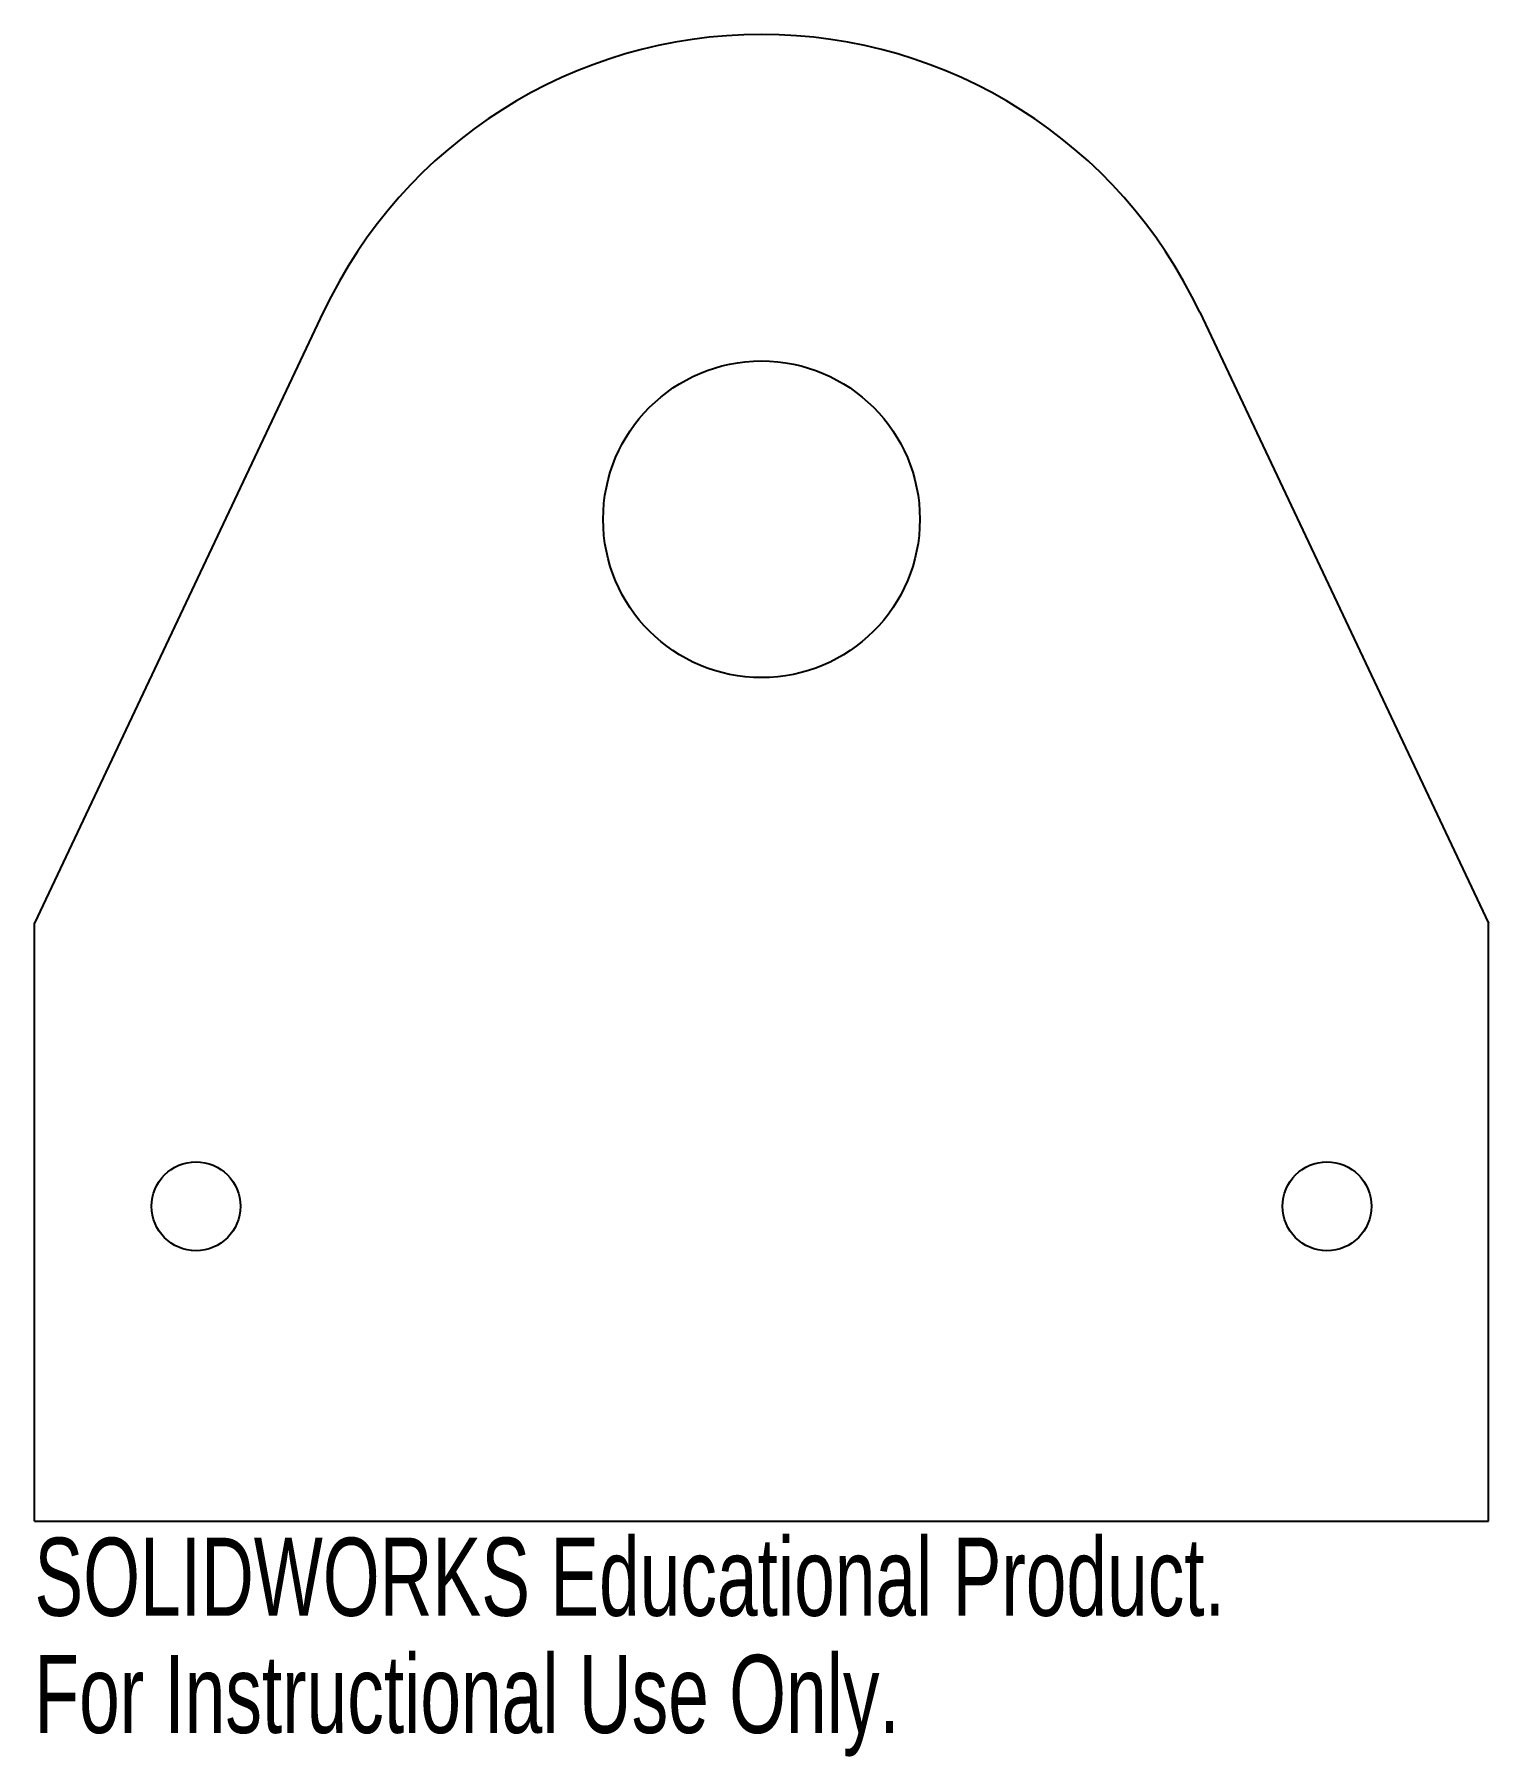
# Model space of a CAD drawing. Header units: millimetres. Extents: x -90 to 0, y -15 to 92.
import ezdxf

# ---------------------------------------------------------------- set-up
doc = ezdxf.new("R2010")
doc.units = ezdxf.units.MM
doc.styles.add('SLDTEXTSTYLE0', font='TXT', dxfattribs={"width": 0.7})

msp = doc.modelspace()

# ---------------------------------------------------------------- linework, layer by layer
at = {"color": 7, "linetype": 'Continuous', "lineweight": 25}
for p, q in [((-72.12, 74.82), (-90, 37)), ((-17.88, 74.82), (0, 37)), ((-90, 0), (-90, 37)), ((0, 0), (0, 37)), ((-90, 0), (0, 0))]:
    msp.add_line(p, q, dxfattribs=at)
for centre, radius in [((-45, 62), 9.8), ((-80, 19.49), 2.75), ((-10, 19.49), 2.75)]:
    msp.add_circle(centre, radius, dxfattribs=at)
msp.add_arc((-45, 62), 30, 25.2997, 154.7003, dxfattribs=at)

# ---------------------------------------------------------------- texts
at = {"color": 7, "linetype": 'Continuous', "char_height": 4.8336, "attachment_point": 1, "style": 'SLDTEXTSTYLE0'}
for s, insert in [('SOLIDWORKS Educational Product.', (-90, -1.02)), ('For Instructional Use Only.', (-90, -8.27))]:
    msp.add_mtext(s, dxfattribs=dict(at, insert=insert))

doc.saveas('drawing.dxf')
